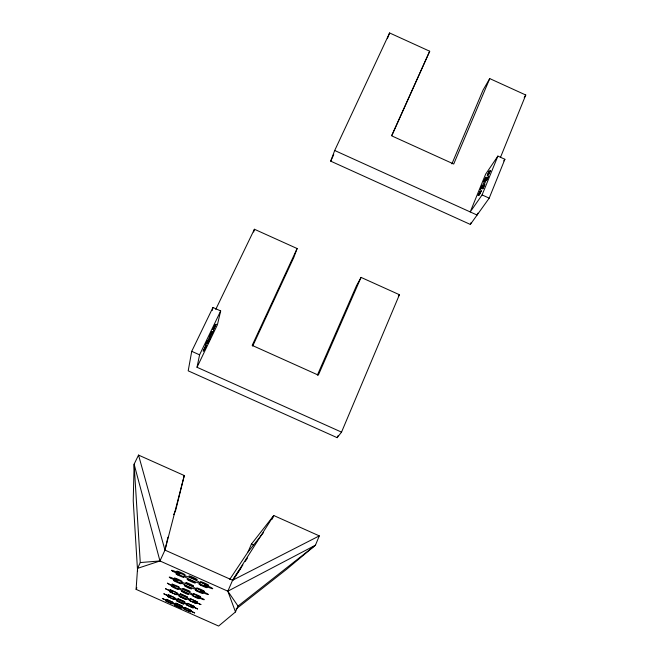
<?xml version="1.0" encoding="UTF-8"?>
<svg xmlns="http://www.w3.org/2000/svg" width="659" height="659" viewBox="0 0 659 659"><rect width="100%" height="100%" fill="white"/><g stroke="black" fill="none" stroke-linecap="round" stroke-linejoin="round"><path stroke-width="0.99" d="M229.752 579.36L247.99 551.995L251.433 544.087L273.757 515.527L319.302 535.882L315.439 545.199L238.014 606.066L235.485 611.939L218.615 626.05L136.108 589.36L137.558 568.355L140.268 562.555L134.115 464.191L138.53 455.089L184.281 475.543L175.689 510.28L173.671 514.63M341.535 432.131L197.025 367.277L217.412 324.747L220.674 310.941L212.948 307.465L191.728 351.321L188.202 370.836L337.153 437.667L341.535 432.131L399.42 294.721L361.058 277.398L356.486 285.726L317.358 375.16M197.025 367.277L199.578 354.847L220.674 310.941M212.305 310.447L212.948 307.465M137.558 568.355L159.956 560.966L164.972 550.108L167.93 537.225M319.302 535.882L232.611 580.25L164.972 550.108L184.281 475.543L183.424 477.371M253.674 232.042L254.415 229.25L297.127 248.534L293.815 257.438L252.694 346.09M497.883 156.101L482.091 194.924L470.221 211.934L485.642 174.165L497.883 156.101L504.885 159.28L489.2 198.153L470.353 224.439L330.703 161.15L334.698 150.491L389.593 32.95L429.701 51.229L391.726 135.869L453.721 164.017L489.736 78.586L525.767 95.011L500.469 157.394M387.36 38.667L389.593 32.95M470.353 224.439L471.127 222.536M477.849 213.162L477.083 215.048L334.698 150.491M451.901 163.869L483.047 90.11L489.736 78.586M337.153 437.667L337.952 435.78M272.151 519.234L273.757 515.527L232.611 580.25L227.833 591.189L235.485 611.939M361.058 277.398L318.33 375.128L252.175 345.382L297.127 248.534M391.743 135.424L429.701 51.229M136.108 589.36L136.874 587.721M330.703 161.15L333.734 154.667M215.74 309.417L254.415 229.25M524.193 97.408L525.767 95.011M398.357 296.311L399.42 294.721M233.105 579.887L241.565 567.168M232.611 580.25L240.041 569.154M241.178 567.448L242.891 564.887M245.181 561.476L247.463 558.066M503.756 160.92L504.885 159.28M247.99 551.995L263.353 532.785M236.046 609.064L286.665 569.244L315.439 545.199L227.833 591.189L159.956 560.966L140.268 562.555M251.433 544.087L253.27 544.902M191.728 351.321L199.578 354.847M482.091 194.924L489.2 198.153M227.833 591.189L238.014 606.066M138.53 455.089L164.972 550.108M159.956 560.966L134.115 464.191L133.233 500.791L137.583 571.172M203.244 351.082L205.394 346.494L203.244 351.082M204.298 350.201L206.44 345.654L204.298 350.201M205.344 345.349L207.511 340.744L205.344 345.349M207.849 343.355L209.966 338.833L207.849 343.355M209.397 336.354L211.555 331.757L209.397 336.354M211.819 334.525L213.936 330.019L211.819 334.525M212.964 329.484L215.106 324.92L212.964 329.484M213.944 328.783L216.07 324.253L213.944 328.783M490.469 170.541L488.41 174.808L490.469 170.541M489.324 171.06L487.281 175.294L489.324 171.06M488.583 176.134L486.515 180.418L488.583 176.134M484.752 184.569L482.767 188.812L484.752 184.569M485.872 177.279L483.846 181.48L485.872 177.279M481.284 190.797L479.233 195.039L481.284 190.797M480.205 191.159L478.179 195.369L480.205 191.159M482.116 185.558L480.164 189.734L482.116 185.558M167.394 583.223L169.874 584.83L174.684 586.568L167.394 583.223M172.139 584.138C178.202 588.495 184.718 588.479 172.139 584.138M171.381 586.164C177.337 590.398 183.779 590.497 171.381 586.164M165.557 588.784L172.51 591.971L165.557 588.784M184.363 585.563C190.311 590.003 197.486 590.044 184.363 585.563M170.063 589.706L177.065 592.919L170.063 589.706M182.963 588.454C188.696 592.696 195.822 592.919 182.963 588.454M169.379 591.543L176.266 594.706L169.379 591.543M163.893 593.841L170.524 596.881L163.893 593.841M181.637 591.214C187.172 595.258 194.24 595.67 181.637 591.214M168.177 594.764L174.866 597.828L168.177 594.764M180.368 593.833L187.387 597.054L180.368 593.833M167.551 596.444L174.133 599.459L167.551 596.444M162.369 598.471L168.72 601.379L162.369 598.471M193.392 593.594C198.886 597.705 206.374 598.183 193.392 593.594M179.166 596.337L186.011 599.476L179.166 596.337M166.455 599.385L172.856 602.318L166.455 599.385M192.263 595.464C197.642 599.435 205.081 600.052 192.263 595.464M178.012 598.726L184.709 601.791L178.012 598.726M165.879 600.926L172.18 603.809L165.879 600.926M197.181 596.477C202.56 600.473 210.147 601.123 197.181 596.477M190.311 598.71L197.288 601.914L190.311 598.71M176.909 601.008L183.457 604.006L176.909 601.008M189.29 600.407L196.151 603.553L189.29 600.407M175.854 603.191L182.263 606.123L175.854 603.191M193.952 601.412L200.871 604.591L193.952 601.412M187.51 603.364L194.174 606.42L187.51 603.364M174.849 605.275L181.118 608.15L174.849 605.275M186.579 604.904L193.136 607.911L186.579 604.904M191.011 605.909L197.618 608.932L191.011 605.909M184.948 607.606L191.324 610.531L184.948 607.606M184.092 609.023L190.377 611.898L184.092 609.023M188.317 610.012L194.644 612.911L188.317 610.012M208.524 341.041A6.845 0.42 -65.4 0 0 212.544 331.444A6.845 0.42 -65.4 0 0 207.972 340.505A6.845 0.42 -65.4 0 0 208.524 341.041M483.311 186.233A6.417 0.568 -65.1 0 0 487.009 177.139A6.417 0.568 -65.1 0 0 482.569 185.476A6.417 0.568 -65.1 0 0 483.311 186.233M170.286 577.91A4.284 0.42 24 0 0 176.909 580.653A4.284 0.42 24 0 0 172.304 578.034A4.284 0.42 24 0 0 170.286 577.91M179.289 595.637A7.76 0.692 24 0 0 190.237 599.855A7.76 0.692 24 0 0 179.915 594.599A7.76 0.692 24 0 0 179.289 595.637M202.206 582.984A4.564 0.478 23.9 0 0 208.697 585.423A4.564 0.478 23.9 0 0 202.692 582.292A4.564 0.478 23.9 0 0 202.206 582.984M174.94 604.69A7.092 0.577 24 0 0 184.924 608.587A7.092 0.577 24 0 0 175.467 603.825A7.092 0.577 24 0 0 174.94 604.69M198.359 589.171A4.325 0.428 23.9 0 0 204.496 591.494A4.325 0.428 23.9 0 0 198.787 588.545A4.325 0.428 23.9 0 0 198.359 589.171M177.749 574.986A4.473 0.461 24 0 0 184.042 577.358A4.473 0.461 24 0 0 178.07 574.261A4.473 0.461 24 0 0 177.749 574.986M189.034 580.595A4.456 0.453 24 0 0 195.336 582.968A4.456 0.453 24 0 0 189.43 579.904A4.456 0.453 24 0 0 189.034 580.595M175.22 581.469A4.242 0.412 24 0 0 181.184 583.734A4.242 0.412 24 0 0 175.508 580.81A4.242 0.412 24 0 0 175.22 581.469M172.576 571.172A4.522 0.47 24 0 0 179.561 574.055A4.522 0.47 24 0 0 174.717 571.262A4.522 0.47 24 0 0 172.576 571.172M187.453 583.767A4.341 0.437 24 0 0 193.581 586.082A4.341 0.437 24 0 0 187.815 583.108A4.341 0.437 24 0 0 187.453 583.767M184.528 584.714A8.567 0.84 24 0 0 196.646 589.319A8.567 0.84 24 0 0 185.294 583.462A8.567 0.84 24 0 0 184.528 584.714M177.016 600.365A7.414 0.634 24 0 0 187.461 604.418A7.414 0.634 24 0 0 177.592 599.418A7.414 0.634 24 0 0 177.016 600.365M176.085 579.253A4.325 0.428 24 0 0 182.156 581.551A4.325 0.428 24 0 0 176.39 578.577A4.325 0.428 24 0 0 176.085 579.253M202.288 592.235A4.284 0.42 23.9 0 0 208.376 594.542A4.284 0.42 23.9 0 0 202.741 591.634A4.284 0.42 23.9 0 0 202.288 592.235M187.576 578.371A9.037 0.939 24 0 0 200.377 583.19A9.037 0.939 24 0 0 188.425 576.971A9.037 0.939 24 0 0 187.576 578.371M181.777 590.448A8.147 0.766 24 0 0 193.285 594.846A8.147 0.766 24 0 0 182.469 589.311A8.147 0.766 24 0 0 181.777 590.448M206.316 586.279A4.514 0.47 23.9 0 0 212.75 588.701A4.514 0.47 23.9 0 0 206.819 585.604A4.514 0.47 23.9 0 0 206.316 586.279M200.797 585.25A4.473 0.461 23.9 0 0 207.157 587.647A4.473 0.461 23.9 0 0 201.259 584.582A4.473 0.461 23.9 0 0 200.797 585.25M197.09 591.205A4.242 0.412 23.9 0 0 203.112 593.495A4.242 0.412 23.9 0 0 197.511 590.604A4.242 0.412 23.9 0 0 197.09 591.205M178.704 572.523A4.564 0.478 24 0 0 185.13 574.928A4.564 0.478 24 0 0 179.042 571.765A4.564 0.478 24 0 0 178.704 572.523M190.715 577.259A4.58 0.486 24 0 0 197.189 579.689A4.58 0.486 24 0 0 191.126 576.526A4.58 0.486 24 0 0 190.715 577.259"/></g></svg>
